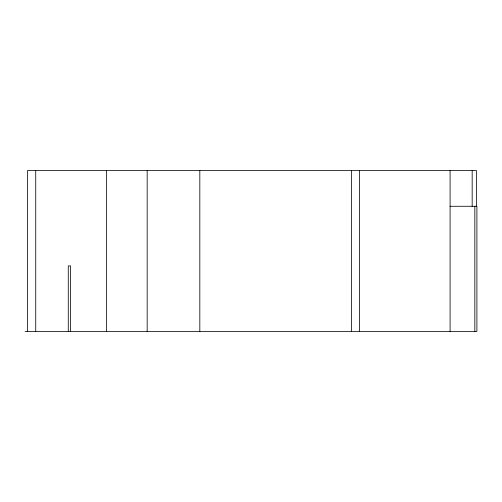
<?xml version="1.0" encoding="UTF-8"?>
<svg xmlns="http://www.w3.org/2000/svg" width="502" height="502" viewBox="0 0 502 502"><rect width="100%" height="100%" fill="white"/><g stroke="black" fill="none" stroke-linecap="round" stroke-linejoin="round"><path stroke-width="0.75" d="M450.087 206.278L476.9 206.278L476.9 331.502L25.1 331.502M476.411 206.447L476.411 170.498L27.623 170.498L27.623 331.502M474.836 206.278L474.836 331.502M472.175 170.498L472.175 206.447M450.087 170.498L450.087 331.502M359.57 170.498L359.57 331.502M351.456 170.498L351.456 331.502M199.821 170.498L199.821 331.502M147.168 170.498L147.168 331.502M106.418 170.498L106.418 331.502M70.544 331.502L70.544 265.909L68.272 265.909L68.272 331.502M35.736 170.498L35.736 331.502"/></g></svg>
